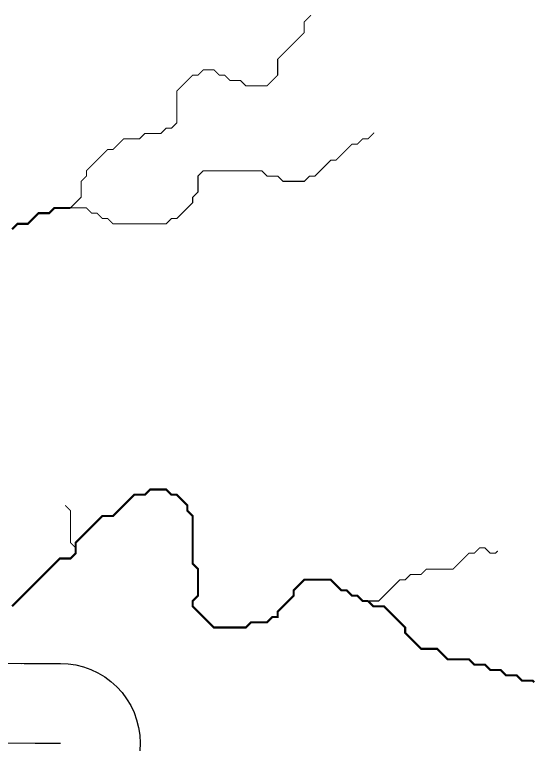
# Model space of a CAD drawing. Header units: metres. Extents: x 441395 to 476894, y 2561381 to 2578972.
# Drawn here: x 451883 to 452275, y 2569144 to 2569696 of the extents above; entities that cross this region are included whole.
import ezdxf

# ---------------------------------------------------------------- set-up
doc = ezdxf.new("R2010")
doc.units = ezdxf.units.M
doc.header["$LTSCALE"] = 8
doc.linetypes.add('DASHED', pattern=[1.524, 1.27, -0.254])
for name, color, linetype in [('A_BUILT_2006', 252, 'Continuous'), ('A_CATCHMENTS', 7, 'Continuous'), ('A_ENVELOPE', 3, 'Continuous'), ('A_STREAMS', 5, 'Continuous')]:
    doc.layers.add(name, color=color, linetype=linetype)

msp = doc.modelspace()

# ---------------------------------------------------------------- linework, layer by layer
at = {"layer": 'A_BUILT_2006', "color": 252}
for points in [[(451865.25, 2569147.22), (451898.21, 2569147.04)], [(451898.21, 2569147.04), (451917.3, 2569147.05)]]:
    msp.add_lwpolyline(points, dxfattribs=at)
at = {"layer": 'A_CATCHMENTS', "color": 2, "linetype": 'DASHED'}
msp.add_lwpolyline([(451865.56, 2569207.21), (451898.35, 2569207.04), (451917.28, 2569207.05), (451923.16, 2569206.77), (451928.98, 2569205.9), (451934.7, 2569204.48), (451940.24, 2569202.5), (451945.56, 2569199.98), (451950.62, 2569196.96), (451955.35, 2569193.45), (451959.71, 2569189.5), (451963.67, 2569185.14), (451967.18, 2569180.41), (451970.21, 2569175.36), (451972.73, 2569170.04), (451974.71, 2569164.5), (451976.15, 2569158.78), (451977.01, 2569152.96), (451977.3, 2569147.08), (451977.02, 2569141.2)], dxfattribs=at)
at = {"layer": 'A_ENVELOPE', "color": 3}
msp.add_lwpolyline([(451865.56, 2569207.21), (451898.35, 2569207.04), (451917.28, 2569207.05), (451923.16, 2569206.77), (451928.98, 2569205.9), (451934.7, 2569204.48), (451940.24, 2569202.5), (451945.56, 2569199.98), (451950.62, 2569196.96), (451955.35, 2569193.45), (451959.71, 2569189.5), (451963.67, 2569185.14), (451967.18, 2569180.41), (451970.21, 2569175.36), (451972.73, 2569170.04), (451974.71, 2569164.5), (451976.15, 2569158.78), (451977.01, 2569152.96), (451977.3, 2569147.08), (451977.02, 2569141.2)], dxfattribs=at)
at = {"layer": 'A_STREAMS', "color": 5}
for points, const_width in [([(452106.06, 2569695.4), (452104.92, 2569694.26), (452100.92, 2569690.26), (452100.92, 2569686.26), (452100.92, 2569682.26), (452096.92, 2569678.26), (452092.92, 2569674.26), (452088.92, 2569670.25), (452084.92, 2569666.25), (452080.91, 2569662.25), (452080.91, 2569658.25), (452080.91, 2569654.25), (452080.91, 2569650.24), (452076.91, 2569646.24), (452072.91, 2569642.24), (452068.91, 2569642.24), (452064.91, 2569642.24), (452060.9, 2569642.24), (452056.9, 2569642.24), (452052.9, 2569646.24), (452048.9, 2569646.24), (452044.9, 2569646.24), (452040.9, 2569650.24), (452036.89, 2569650.24), (452032.89, 2569654.25), (452028.89, 2569654.25), (452024.89, 2569654.25), (452020.89, 2569650.24), (452016.89, 2569650.24), (452012.88, 2569646.24), (452008.88, 2569642.24), (452004.88, 2569638.24), (452004.88, 2569634.24), (452004.88, 2569630.24), (452004.88, 2569626.23), (452004.88, 2569622.23), (452004.88, 2569618.23), (452004.88, 2569614.23), (452000.88, 2569610.23), (451996.88, 2569610.23), (451992.88, 2569606.23), (451988.87, 2569606.23), (451984.87, 2569606.23), (451980.87, 2569606.23), (451976.87, 2569602.22), (451972.87, 2569602.22), (451968.86, 2569602.22), (451964.86, 2569602.22), (451960.86, 2569598.22), (451956.86, 2569594.22), (451952.86, 2569594.22), (451948.86, 2569590.22), (451944.85, 2569586.22), (451940.85, 2569582.21), (451936.85, 2569578.21), (451936.85, 2569574.21), (451932.85, 2569570.21), (451932.85, 2569566.21), (451932.85, 2569562.21), (451932.85, 2569558.2), (451928.85, 2569554.2), (451924.85, 2569550.2)], 0.8), ([(452153.61, 2569606.89), (452152.94, 2569606.23), (452148.94, 2569602.22), (452144.94, 2569602.22), (452140.94, 2569598.22), (452136.94, 2569598.22), (452132.94, 2569594.22), (452128.93, 2569590.22), (452124.93, 2569586.22), (452120.93, 2569586.22), (452116.93, 2569582.21), (452112.93, 2569578.21), (452108.93, 2569574.21), (452104.92, 2569574.21), (452100.92, 2569570.21), (452096.92, 2569570.21), (452092.92, 2569570.21), (452088.92, 2569570.21), (452084.92, 2569570.21), (452080.91, 2569574.21), (452076.91, 2569574.21), (452072.91, 2569574.21), (452068.91, 2569578.21), (452064.91, 2569578.21), (452060.9, 2569578.21), (452056.9, 2569578.21), (452052.9, 2569578.21), (452048.9, 2569578.21), (452044.9, 2569578.21), (452040.9, 2569578.21), (452036.89, 2569578.21), (452032.89, 2569578.21), (452028.89, 2569578.21), (452024.89, 2569578.21), (452020.89, 2569574.21), (452020.89, 2569570.21), (452020.89, 2569566.21), (452020.89, 2569562.21), (452016.89, 2569558.2), (452016.89, 2569554.2), (452012.88, 2569550.2), (452008.88, 2569546.2), (452004.88, 2569542.2), (452000.88, 2569542.2), (451996.88, 2569538.19), (451992.88, 2569538.19), (451988.87, 2569538.19), (451984.87, 2569538.19), (451980.87, 2569538.19), (451976.87, 2569538.19), (451972.87, 2569538.19), (451968.86, 2569538.19), (451964.86, 2569538.19), (451960.86, 2569538.19), (451956.86, 2569538.19), (451952.86, 2569542.2), (451948.86, 2569542.2), (451944.85, 2569546.2), (451940.85, 2569546.2), (451936.85, 2569550.2), (451932.85, 2569550.2), (451928.85, 2569550.2), (451924.85, 2569550.2)], 0.8), ([(451924.85, 2569550.2), (451920.84, 2569550.2), (451916.84, 2569550.2), (451912.84, 2569550.2), (451908.84, 2569546.2), (451904.84, 2569546.2), (451900.83, 2569546.2), (451896.83, 2569542.2), (451892.83, 2569538.19), (451888.83, 2569538.19), (451884.83, 2569538.19), (451880.83, 2569534.19)], 1.6), ([(452148.94, 2569254.07), (452144.94, 2569254.07), (452140.94, 2569258.07), (452136.94, 2569258.07), (452132.94, 2569262.07), (452128.93, 2569262.07), (452124.93, 2569266.07), (452120.93, 2569270.08), (452116.93, 2569270.08), (452112.93, 2569270.08), (452108.93, 2569270.08), (452104.92, 2569270.08), (452100.92, 2569270.08), (452096.92, 2569266.07), (452092.92, 2569262.07), (452092.92, 2569258.07), (452088.92, 2569254.07), (452084.92, 2569250.07), (452080.91, 2569246.06), (452080.91, 2569242.06), (452076.91, 2569242.06), (452072.91, 2569238.06), (452068.91, 2569238.06), (452064.91, 2569238.06), (452060.9, 2569238.06), (452056.9, 2569234.06), (452052.9, 2569234.06), (452048.9, 2569234.06), (452044.9, 2569234.06), (452040.9, 2569234.06), (452036.89, 2569234.06), (452032.89, 2569234.06), (452028.89, 2569238.06), (452024.89, 2569242.06), (452020.89, 2569246.06), (452016.89, 2569250.07), (452016.89, 2569254.07), (452020.89, 2569258.07), (452020.89, 2569262.07), (452020.89, 2569266.07), (452020.89, 2569270.08), (452020.89, 2569274.08), (452020.89, 2569278.08), (452016.89, 2569282.08), (452016.89, 2569286.08), (452016.89, 2569290.08), (452016.89, 2569294.09), (452016.89, 2569298.09), (452016.89, 2569302.09), (452016.89, 2569306.09), (452016.89, 2569310.09), (452016.89, 2569314.1), (452016.89, 2569318.1), (452012.88, 2569322.1), (452012.88, 2569326.1), (452008.88, 2569330.1), (452004.88, 2569334.1), (452000.88, 2569334.1), (451996.88, 2569338.11), (451992.88, 2569338.11), (451988.87, 2569338.11), (451984.87, 2569338.11), (451980.87, 2569334.1), (451976.87, 2569334.1), (451972.87, 2569334.1), (451968.86, 2569330.1), (451964.86, 2569326.1), (451960.86, 2569322.1), (451956.86, 2569318.1), (451952.86, 2569318.1), (451948.86, 2569318.1), (451944.85, 2569314.1), (451940.85, 2569310.09), (451936.85, 2569306.09), (451932.85, 2569302.09), (451928.85, 2569298.09), (451928.85, 2569294.09)], 1.6), ([(451920.84, 2569326.1), (451924.85, 2569322.1), (451924.85, 2569318.1), (451924.85, 2569314.1), (451924.85, 2569310.09), (451924.85, 2569306.09), (451924.85, 2569302.09), (451924.85, 2569298.09), (451928.85, 2569294.09)], 0.8), ([(451928.85, 2569294.09), (451928.85, 2569290.08), (451924.85, 2569286.08), (451920.84, 2569286.08), (451916.84, 2569286.08), (451912.84, 2569282.08), (451908.84, 2569278.08), (451904.84, 2569274.08), (451900.83, 2569270.08), (451896.83, 2569266.07), (451892.83, 2569262.07), (451888.83, 2569258.07), (451884.83, 2569254.07), (451880.83, 2569250.07)], 1.6), ([(452246.64, 2569291.74), (452244.99, 2569290.08), (452240.98, 2569290.08), (452236.98, 2569294.09), (452232.98, 2569294.09), (452228.98, 2569290.08), (452224.98, 2569290.08), (452220.97, 2569286.08), (452216.97, 2569282.08), (452212.97, 2569278.08), (452208.97, 2569278.08), (452204.97, 2569278.08), (452200.97, 2569278.08), (452196.96, 2569278.08), (452192.96, 2569278.08), (452188.96, 2569274.08), (452184.96, 2569274.08), (452180.96, 2569274.08), (452176.96, 2569270.08), (452172.95, 2569270.08), (452168.95, 2569266.07), (452164.95, 2569262.07), (452160.95, 2569258.07), (452156.95, 2569254.07), (452152.94, 2569254.07), (452148.94, 2569254.07)], 0.8), ([(452274.17, 2569192.87), (452273, 2569194.04), (452269, 2569194.04), (452264.99, 2569194.04), (452260.99, 2569198.04), (452256.99, 2569198.04), (452252.99, 2569198.04), (452248.99, 2569202.05), (452244.99, 2569202.05), (452240.98, 2569202.05), (452236.98, 2569206.05), (452232.98, 2569206.05), (452228.98, 2569206.05), (452224.98, 2569210.05), (452220.97, 2569210.05), (452216.97, 2569210.05), (452212.97, 2569210.05), (452208.97, 2569210.05), (452204.97, 2569214.05), (452200.97, 2569218.05), (452196.96, 2569218.05), (452192.96, 2569218.05), (452188.96, 2569218.05), (452184.96, 2569222.05), (452180.96, 2569226.06), (452176.96, 2569230.06), (452176.96, 2569234.06), (452172.95, 2569238.06), (452168.95, 2569242.06), (452164.95, 2569246.06), (452160.95, 2569250.07), (452156.95, 2569250.07), (452152.94, 2569250.07), (452148.94, 2569254.07)], 1.6)]:
    msp.add_lwpolyline(points, dxfattribs=dict(at, const_width=const_width))

doc.saveas('drawing.dxf')
